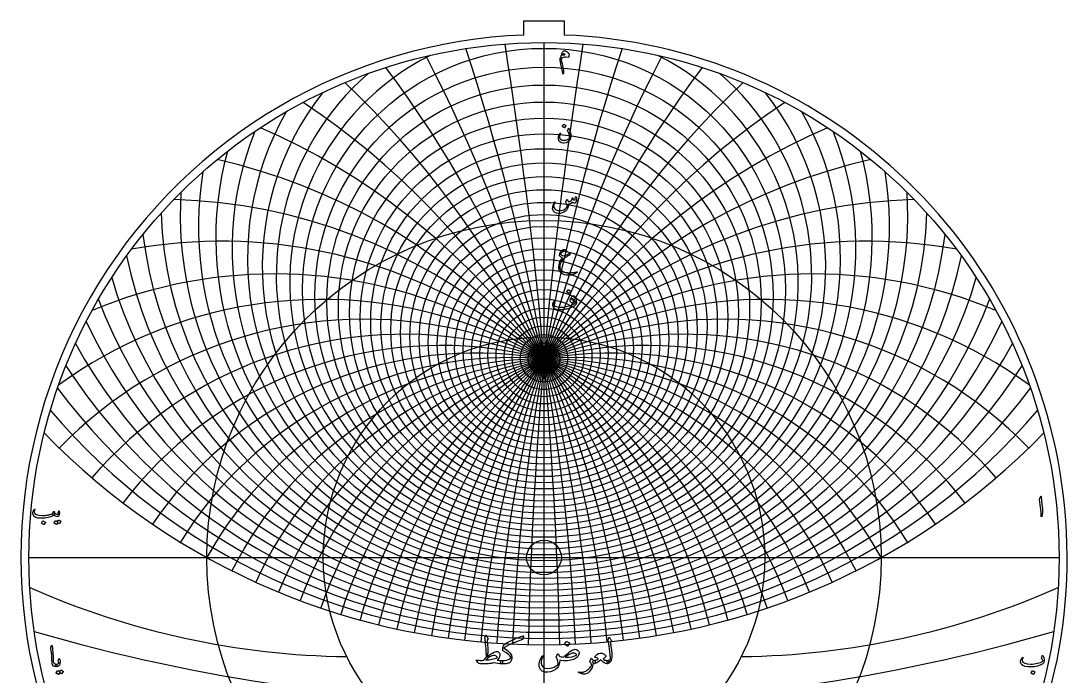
# Model space of a CAD drawing. Header units: millimetres. Extents: x -137 to 137, y -137 to 141.
# Drawn here: x -137.1 to 137.1, y -31.1 to 140.7 of the extents above; entities that cross this region are included whole.
import ezdxf

# ---------------------------------------------------------------- set-up
doc = ezdxf.new("R2010")
doc.units = ezdxf.units.MM
for name, color, linetype in [('CUT_INNER', 6, 'Continuous'), ('CUT_OUTER', 1, 'Continuous'), ('ENGRAVE', 7, 'Continuous'), ('ENGRAVE_FINE', 8, 'Continuous'), ('TEXT', 5, 'Continuous')]:
    doc.layers.add(name, color=color, linetype=linetype)

msp = doc.modelspace()

# ---------------------------------------------------------------- linework, layer by layer
at = {"layer": 'CUT_INNER'}
msp.add_circle((0, 0), 4.55, dxfattribs=at)
at = {"layer": 'CUT_OUTER'}
for points in [[(-5.25, 140.7), (5.25, 140.7), (5.25, 137)], [(-5.25, 137), (-5.25, 140.7)]]:
    msp.add_lwpolyline(points, dxfattribs=at)
for start, end in [(92.1943, 204.6095), (204.6093, 87.8054)]:
    msp.add_arc((0, 0), 137.1, start, end, dxfattribs=at)
at = {"layer": 'ENGRAVE'}
for points in [[(0, -135), (0, 135)], [(-135, 0), (135, 0)]]:
    msp.add_lwpolyline(points, dxfattribs=at)
for centre, radius in [((0, 0), 135), ((0, 68.54), 60.03), ((0, 61.79), 45.41), ((0, 0), 88.37), ((0, 57.22), 32.71), ((0, 54.26), 21.22), ((0, 52.59), 10.44), ((0, 0), 57.85), ((0, 52.05), 1.8)]:
    msp.add_circle(centre, radius, dxfattribs=at)
for centre, radius, start, end in [((0, 78.48), 77.71, 150.3912, 29.6088), ((0, 93.48), 100.43, 181.83, 358.17), ((0, 117.38), 132.17, 204.8138, 335.1862), ((0, -48.98), 101.04, 29, 151), ((0, -48.98), 101.04, 29, 151), ((0, 159.42), 182.28, 224.0593, 315.9407), ((-49.36, 184.23), 210.2, 246.0263, 269.3653), ((49.36, 184.23), 210.2, 270.6347, 293.9737)]:
    msp.add_arc(centre, radius, start, end, dxfattribs=at)
at = {"layer": 'ENGRAVE_FINE'}
for centre, radius in [((0, 70.23), 63.28), ((0, 66.98), 56.91), ((0, 65.53), 53.9), ((0, 64.19), 50.98), ((0, 62.94), 48.15), ((0, 60.72), 42.74), ((0, 59.74), 40.15), ((0, 58.83), 37.61), ((0, 57.99), 35.13), ((0, 56.51), 30.33), ((0, 55.86), 28), ((0, 55.27), 25.7), ((0, 54.74), 23.44), ((0, 53.83), 19.02), ((0, 53.45), 16.84), ((0, 53.12), 14.69), ((0, 52.83), 12.56), ((0, 52.4), 8.34), ((0, 52.25), 6.24), ((0, 52.14), 4.16), ((0, 52.08), 2.08)]:
    msp.add_circle(centre, radius, dxfattribs=at)
for centre, radius, start, end in [((-1154.87, -48.98), 1159.28, 1.29385, 9.11239), ((-1154.87, -48.98), 1159.28, 1.29385, 9.11239), ((1154.87, -48.98), 1159.28, 170.88761, 178.70615), ((1154.87, -48.98), 1159.28, 170.88761, 178.70615), ((0, 72.06), 66.65, 116.5919, 63.4081), ((-573.01, -48.98), 581.85, 2.59232, 18.27114), ((-573.01, -48.98), 581.85, 2.59232, 18.27114), ((573.01, -48.98), 581.85, 161.72886, 177.40768), ((573.01, -48.98), 581.85, 161.72886, 177.40768), ((-377.08, -48.98), 390.38, 3.9001, 27.5243), ((-377.08, -48.98), 390.38, 3.9001, 27.5243), ((377.08, -48.98), 390.38, 152.4757, 176.0999), ((377.08, -48.98), 390.38, 152.4757, 176.0999), ((0, 74.03), 70.17, 131.1825, 48.8175), ((-277.6, -48.98), 295.41, 5.2219, 36.9233), ((-277.6, -48.98), 295.41, 5.2219, 36.9233), ((277.6, -48.98), 295.41, 143.0767, 174.7781), ((277.6, -48.98), 295.41, 143.0767, 174.7781), ((-216.68, -48.98), 239.08, 6.5628, 46.5249), ((-216.68, -48.98), 239.08, 6.5628, 46.5249), ((216.68, -48.98), 239.08, 133.4751, 173.4372), ((216.68, -48.98), 239.08, 133.4751, 173.4372), ((0, 76.17), 73.85, 141.7248, 38.2752), ((-175, -48.98), 202.08, 7.9281, 56.3934), ((-175, -48.98), 202.08, 7.9281, 56.3934), ((175, -48.98), 202.08, 123.6066, 172.0719), ((175, -48.98), 202.08, 123.6066, 172.0719), ((-144.3, -48.98), 176.15, 9.3234, 66.6024), ((-144.3, -48.98), 176.15, 9.3234, 66.6024), ((144.3, -48.98), 176.15, 113.3976, 170.6766), ((144.3, -48.98), 176.15, 113.3976, 170.6766), ((0, 80.99), 81.76, 157.9143, 22.0857), ((0, 83.72), 86.04, 164.649, 15.351), ((-120.41, -48.98), 157.19, 10.7547, 77.2376), ((-120.41, -48.98), 157.19, 10.7547, 77.2376), ((120.41, -48.98), 157.19, 102.7624, 169.2453), ((120.41, -48.98), 157.19, 102.7624, 169.2453), ((0, 86.69), 90.55, 170.7997, 9.2003), ((-101.04, -48.98), 142.89, 12.2287, 88.398), ((-101.04, -48.98), 142.89, 12.2287, 88.398), ((0, 89.93), 95.34, 176.4969, 3.5031), ((101.04, -48.98), 142.89, 91.602, 167.7713), ((101.04, -48.98), 142.89, 91.602, 167.7713), ((-84.78, -48.98), 131.9, 13.7528, 100.1961), ((-84.78, -48.98), 131.9, 13.7528, 100.1961), ((0, 97.36), 105.87, 186.8633, 353.1367), ((84.78, -48.98), 131.9, 79.8039, 166.2472), ((84.78, -48.98), 131.9, 79.8039, 166.2472), ((0, 101.64), 111.71, 191.6449, 348.3551), ((-70.75, -48.98), 123.34, 15.335, 112.7532), ((-70.75, -48.98), 123.34, 15.335, 112.7532), ((70.75, -48.98), 123.34, 67.2468, 164.665), ((70.75, -48.98), 123.34, 67.2468, 164.665), ((0, 106.35), 117.99, 196.212, 343.788), ((-58.33, -48.98), 116.67, 16.9845, 126.1856), ((-58.33, -48.98), 116.67, 16.9845, 126.1856), ((0, 111.57), 124.78, 200.5938, 339.4062), ((58.33, -48.98), 116.67, 53.8144, 163.0155), ((58.33, -48.98), 116.67, 53.8144, 163.0155), ((-47.11, -48.98), 111.48, 18.7117, 135.8108), ((-47.11, -48.98), 111.48, 18.7117, 135.8108), ((47.11, -48.98), 111.48, 44.1892, 161.2883), ((47.11, -48.98), 111.48, 44.1892, 161.2883), ((-36.77, -48.98), 107.52, 20.5285, 139.4572), ((-36.77, -48.98), 107.52, 20.5285, 139.4572), ((36.77, -48.98), 107.52, 40.5428, 159.4715), ((36.77, -48.98), 107.52, 40.5428, 159.4715), ((0, 123.87), 140.24, 208.8913, 331.1087), ((-27.07, -48.98), 104.6, 22.4484, 142.7486), ((-27.07, -48.98), 104.6, 22.4484, 142.7486), ((27.07, -48.98), 104.6, 37.2514, 157.5516), ((27.07, -48.98), 104.6, 37.2514, 157.5516), ((-17.82, -48.98), 102.6, 24.4874, 145.7405), ((-17.82, -48.98), 102.6, 24.4874, 145.7405), ((-8.84, -48.98), 101.42, 26.664, 148.4785), ((-8.84, -48.98), 101.42, 26.664, 148.4785), ((8.84, -48.98), 101.42, 31.5215, 153.336), ((8.84, -48.98), 101.42, 31.5215, 153.336), ((17.82, -48.98), 102.6, 34.2595, 155.5126), ((17.82, -48.98), 102.6, 34.2595, 155.5126), ((0, 131.15), 149.13, 212.8422, 327.1578), ((0, 139.37), 158.96, 216.6799, 323.3201), ((0, 148.72), 169.93, 220.4157, 319.5843), ((0, 439.66), 478.09, 253.7726, 286.2274)]:
    msp.add_arc(centre, radius, start, end, dxfattribs=at)
at = {"layer": 'TEXT'}
for points in [[(4.51, 131.44), (4.53, 131.56), (4.56, 131.67), (4.58, 131.79), (4.61, 131.9), (4.65, 132.02), (4.68, 132.13), (4.73, 132.24), (4.78, 132.34), (4.88, 132.54), (4.99, 132.69), (5.11, 132.79), (5.23, 132.86), (5.41, 132.89), (5.6, 132.85), (5.82, 132.75), (6.05, 132.58), (6.12, 132.52), (6.18, 132.46), (6.24, 132.4), (6.3, 132.34), (6.36, 132.28), (6.41, 132.22), (6.47, 132.15), (6.53, 132.08), (6.55, 132.04), (6.57, 132), (6.58, 131.97), (6.58, 131.93), (6.56, 131.78), (6.54, 131.65), (6.51, 131.53), (6.5, 131.43), (6.48, 131.35), (6.47, 131.28), (6.45, 131.24), (6.45, 131.21), (6.42, 131.18), (6.4, 131.16), (6.36, 131.15), (6.32, 131.15), (5.76, 131.23), (5.27, 131.19), (4.86, 131.01), (4.51, 130.72), (4.49, 130.68), (4.48, 130.64), (4.47, 130.61), (4.48, 130.57), (4.61, 130.08), (4.73, 129.57), (4.85, 129.05), (4.96, 128.5), (5.08, 127.76), (5.14, 127.23), (5.11, 126.9), (5.02, 126.78), (4.98, 126.79), (4.94, 126.83), (4.92, 126.89), (4.91, 126.97), (4.89, 127.15), (4.86, 127.33), (4.83, 127.53), (4.8, 127.73), (4.76, 127.93), (4.71, 128.15), (4.66, 128.37), (4.6, 128.59), (4.42, 129.35), (4.29, 129.95), (4.23, 130.39), (4.23, 130.67), (4.25, 130.81), (4.28, 130.93), (4.31, 131.04), (4.34, 131.14), (4.38, 131.23), (4.42, 131.31), (4.47, 131.38), (4.51, 131.44)], [(4.89, 131.71), (4.96, 131.74), (5.03, 131.77), (5.1, 131.79), (5.18, 131.81), (5.26, 131.83), (5.35, 131.84), (5.43, 131.86), (5.52, 131.87), (5.4, 131.97), (5.29, 132.03), (5.2, 132.06), (5.12, 132.05), (5.04, 132.01), (4.97, 131.94), (4.92, 131.84), (4.89, 131.71)], [(6.5, 112.49), (6.56, 112.37), (6.62, 112.24), (6.68, 112.11), (6.74, 111.97), (6.79, 111.82), (6.84, 111.67), (6.88, 111.51), (6.92, 111.34), (6.96, 111.18), (6.99, 111.01), (7.01, 110.85), (7.02, 110.69), (7.02, 110.52), (7.02, 110.36), (7, 110.2), (6.98, 110.04), (6.95, 109.88), (6.9, 109.72), (6.84, 109.58), (6.76, 109.45), (6.51, 109.15), (6.19, 108.93), (5.78, 108.77), (5.29, 108.69), (4.94, 108.68), (4.63, 108.72), (4.37, 108.83), (4.14, 108.98), (3.98, 109.19), (3.86, 109.42), (3.8, 109.69), (3.79, 110), (3.83, 110.32), (3.92, 110.64), (4.05, 110.93), (4.23, 111.22), (4.26, 111.25), (4.29, 111.27), (4.31, 111.27), (4.34, 111.26), (4.36, 111.24), (4.37, 111.21), (4.36, 111.17), (4.33, 111.12), (4.15, 110.76), (4.06, 110.43), (4.07, 110.14), (4.16, 109.89), (4.33, 109.69), (4.57, 109.54), (4.88, 109.46), (5.25, 109.43), (5.71, 109.47), (6.12, 109.59), (6.48, 109.79), (6.79, 110.06), (6.79, 110.07), (6.8, 110.08), (6.8, 110.1), (6.8, 110.12), (6.79, 110.31), (6.75, 110.52), (6.69, 110.76), (6.59, 111.03), (6.54, 111.17), (6.49, 111.29), (6.44, 111.41), (6.39, 111.52), (6.34, 111.62), (6.29, 111.71), (6.25, 111.78), (6.21, 111.85), (6.18, 111.89), (6.17, 111.92), (6.17, 111.95), (6.18, 111.97), (6.39, 112.51), (6.41, 112.54), (6.44, 112.55), (6.47, 112.53), (6.5, 112.49)], [(5.16, 113.58), (5.17, 113.59), (5.18, 113.59), (5.2, 113.59), (5.22, 113.59), (5.36, 113.54), (5.49, 113.47), (5.62, 113.38), (5.73, 113.29), (5.75, 113.27), (5.75, 113.26), (5.75, 113.24), (5.74, 113.23), (5.4, 112.68), (5.39, 112.67), (5.37, 112.66), (5.35, 112.67), (5.33, 112.69), (5.31, 112.7), (5.27, 112.72), (5.23, 112.75), (5.17, 112.79), (5.11, 112.83), (5.02, 112.88), (4.93, 112.94), (4.82, 113), (4.8, 113.02), (4.8, 113.03), (4.8, 113.04), (4.8, 113.05)], [(8.28, 94.51), (8.29, 94.54), (8.31, 94.56), (8.33, 94.58), (8.35, 94.58), (8.38, 94.58), (8.41, 94.57), (8.43, 94.55), (8.45, 94.52), (8.49, 94.43), (8.52, 94.32), (8.54, 94.19), (8.54, 94.03), (8.53, 93.78), (8.48, 93.53), (8.4, 93.3), (8.29, 93.09), (8.25, 93.04), (8.21, 93), (8.16, 92.97), (8.11, 92.95), (7.94, 92.94), (7.75, 92.97), (7.54, 93.04), (7.32, 93.16), (7.14, 92.91), (6.92, 92.74), (6.67, 92.66), (6.39, 92.66), (6.38, 92.51), (6.36, 92.36), (6.35, 92.22), (6.33, 92.08), (6.3, 91.95), (6.27, 91.83), (6.24, 91.7), (6.2, 91.59), (6.11, 91.37), (5.99, 91.18), (5.84, 90.99), (5.66, 90.83), (5.24, 90.55), (4.79, 90.35), (4.32, 90.24), (3.83, 90.21), (3.27, 90.28), (2.83, 90.48), (2.5, 90.8), (2.29, 91.24), (2.27, 91.4), (2.26, 91.59), (2.28, 91.81), (2.32, 92.06), (2.39, 92.33), (2.49, 92.61), (2.61, 92.9), (2.77, 93.2), (2.78, 93.22), (2.79, 93.24), (2.81, 93.24), (2.83, 93.25), (2.85, 93.25), (2.87, 93.24), (2.88, 93.23), (2.9, 93.22), (2.9, 93.2), (2.91, 93.18), (2.9, 93.16), (2.9, 93.14), (2.7, 92.74), (2.58, 92.4), (2.52, 92.14), (2.53, 91.96), (2.72, 91.54), (3, 91.24), (3.4, 91.05), (3.9, 90.98), (4.6, 91.02), (5.19, 91.2), (5.67, 91.51), (6.05, 91.95), (6.04, 92.24), (6, 92.55), (5.9, 92.87), (5.76, 93.21), (5.75, 93.25), (5.74, 93.28), (5.73, 93.3), (5.74, 93.33), (5.78, 93.41), (5.82, 93.48), (5.85, 93.56), (5.89, 93.62), (5.92, 93.68), (5.95, 93.73), (5.98, 93.78), (6, 93.82), (6.02, 93.84), (6.03, 93.84), (6.05, 93.84), (6.07, 93.83), (6.08, 93.82), (6.09, 93.8), (6.11, 93.78), (6.13, 93.76), (6.15, 93.72), (6.17, 93.69), (6.2, 93.64), (6.23, 93.6), (6.28, 93.5), (6.33, 93.44), (6.37, 93.39), (6.4, 93.38), (6.59, 93.36), (6.78, 93.39), (6.97, 93.47), (7.16, 93.6), (7.22, 93.69), (7.29, 93.83), (7.36, 94.02), (7.42, 94.27), (7.43, 94.29), (7.44, 94.31), (7.46, 94.33), (7.48, 94.34), (7.5, 94.35), (7.52, 94.35), (7.54, 94.35), (7.56, 94.34), (7.59, 94.3), (7.6, 94.21), (7.59, 94.09), (7.57, 93.92), (7.72, 93.83), (7.87, 93.77), (8.04, 93.75), (8.22, 93.75), (8.21, 93.8), (8.21, 93.84), (8.2, 93.88), (8.18, 93.9), (8.16, 93.92), (8.15, 93.94), (8.15, 93.97), (8.15, 93.99)], [(5.02, 80.76), (5.13, 80.79), (5.25, 80.79), (5.39, 80.75), (5.53, 80.68), (5.6, 80.64), (5.67, 80.6), (5.73, 80.55), (5.79, 80.51), (5.84, 80.46), (5.88, 80.42), (5.92, 80.37), (5.95, 80.33), (5.97, 80.29), (5.96, 80.26), (5.93, 80.25), (5.86, 80.26), (5.42, 80.28), (5.02, 80.19), (4.65, 79.97), (4.31, 79.63), (4.3, 79.61), (4.3, 79.59), (4.31, 79.56), (4.33, 79.54), (4.6, 79.34), (4.88, 79.21), (5.19, 79.14), (5.52, 79.14), (5.58, 79.16), (5.66, 79.18), (5.75, 79.23), (5.86, 79.29), (6.07, 79.41), (6.25, 79.52), (6.4, 79.62), (6.53, 79.7), (6.64, 79.76), (6.72, 79.81), (6.79, 79.85), (6.82, 79.87), (6.88, 79.89), (6.9, 79.87), (6.91, 79.83), (6.89, 79.75), (6.81, 79.54), (6.74, 79.39), (6.68, 79.29), (6.63, 79.24), (6.48, 79.17), (6.33, 79.09), (6.16, 78.99), (5.98, 78.89), (5.8, 78.77), (5.61, 78.64), (5.41, 78.5), (5.2, 78.35), (4.78, 77.98), (4.46, 77.54), (4.24, 77.04), (4.12, 76.47), (4.12, 76.17), (4.17, 75.88), (4.27, 75.61), (4.43, 75.37), (4.82, 75.05), (5.4, 74.82), (6.17, 74.7), (7.12, 74.69), (7.27, 74.7), (7.43, 74.71), (7.6, 74.73), (7.78, 74.75), (7.97, 74.77), (8.17, 74.8), (8.38, 74.83), (8.61, 74.87), (8.65, 74.87), (8.68, 74.87), (8.69, 74.86), (8.7, 74.85), (8.67, 74.77), (8.52, 74.66), (8.27, 74.51), (7.91, 74.33), (7.69, 74.22), (7.5, 74.15), (7.34, 74.1), (7.2, 74.07), (6.69, 74.03), (6.23, 74.03), (5.81, 74.06), (5.44, 74.12), (4.75, 74.37), (4.26, 74.79), (3.98, 75.36), (3.9, 76.08), (3.99, 76.84), (4.18, 77.51), (4.47, 78.09), (4.88, 78.59), (4.62, 78.7), (4.4, 78.82), (4.24, 78.94), (4.12, 79.07), (4.09, 79.11), (4.07, 79.17), (4.06, 79.23), (4.06, 79.29), (4.08, 79.46), (4.12, 79.62), (4.17, 79.77), (4.24, 79.91), (4.41, 80.2), (4.6, 80.44), (4.8, 80.62), (5.02, 80.76)], [(7.61, 68.64), (7.75, 68.65), (7.9, 68.6), (8.04, 68.47), (8.18, 68.29), (8.31, 68.04), (8.41, 67.75), (8.47, 67.41), (8.51, 67.02), (8.51, 66.88), (8.5, 66.75), (8.48, 66.63), (8.44, 66.52), (8.31, 66.3), (8.12, 66.09), (7.87, 65.89), (7.54, 65.7), (7.36, 65.61), (7.18, 65.53), (6.98, 65.45), (6.79, 65.38), (6.58, 65.31), (6.37, 65.25), (6.15, 65.19), (5.93, 65.14), (5.7, 65.09), (5.48, 65.05), (5.26, 65.01), (5.05, 64.98), (4.84, 64.96), (4.64, 64.94), (4.44, 64.93), (4.25, 64.93), (3.44, 64.99), (2.84, 65.2), (2.46, 65.56), (2.3, 66.06), (2.29, 66.18), (2.3, 66.32), (2.32, 66.47), (2.35, 66.63), (2.4, 66.81), (2.47, 66.99), (2.55, 67.16), (2.66, 67.33), (2.68, 67.35), (2.69, 67.36), (2.72, 67.37), (2.74, 67.37), (2.76, 67.37), (2.78, 67.36), (2.8, 67.34), (2.81, 67.32), (2.81, 67.3), (2.81, 67.27), (2.8, 67.25), (2.79, 67.23), (2.59, 66.85), (2.53, 66.52), (2.59, 66.25), (2.79, 66.03), (3.22, 65.8), (3.77, 65.67), (4.42, 65.63), (5.18, 65.68), (5.51, 65.73), (5.85, 65.79), (6.18, 65.87), (6.52, 65.97), (6.85, 66.08), (7.19, 66.21), (7.52, 66.36), (7.86, 66.52), (8.03, 66.62), (8.17, 66.73), (8.26, 66.85), (8.31, 66.98), (8.28, 67.07), (8.24, 67.15), (8.19, 67.22), (8.12, 67.28), (8.11, 67.29), (8.1, 67.28), (8.09, 67.27), (8.07, 67.25), (7.97, 67.08), (7.85, 66.95), (7.72, 66.87), (7.58, 66.83), (7.32, 66.82), (7.12, 66.9), (6.98, 67.06), (6.9, 67.29), (6.9, 67.5), (6.97, 67.75), (7.11, 68.05), (7.31, 68.4), (7.38, 68.49), (7.45, 68.56), (7.53, 68.61), (7.61, 68.64)], [(6.33, 70.19), (6.33, 70.2), (6.35, 70.21), (6.36, 70.21), (6.38, 70.21), (6.52, 70.15), (6.66, 70.08), (6.78, 70), (6.9, 69.9), (6.91, 69.89), (6.92, 69.88), (6.91, 69.86), (6.91, 69.85), (6.56, 69.29), (6.55, 69.28), (6.54, 69.28), (6.52, 69.29), (6.49, 69.3), (6.47, 69.32), (6.44, 69.34), (6.4, 69.37), (6.34, 69.4), (6.27, 69.45), (6.19, 69.5), (6.09, 69.56), (5.98, 69.62), (5.97, 69.63), (5.96, 69.64), (5.96, 69.65), (5.97, 69.66)], [(7.69, 67.62), (7.72, 67.65), (7.72, 67.68), (7.71, 67.72), (7.68, 67.75), (7.56, 67.83), (7.45, 67.85), (7.36, 67.81), (7.28, 67.71), (7.27, 67.67), (7.26, 67.65), (7.27, 67.62), (7.28, 67.6), (7.39, 67.54), (7.49, 67.52), (7.59, 67.55), (7.69, 67.62)], [(130.13, 15.92), (130.2, 16.06), (130.26, 16.11), (130.31, 16.07), (130.34, 15.93), (130.52, 14.04), (130.62, 12.87), (130.65, 11.94), (130.59, 11.25), (130.45, 10.78), (130.42, 10.75), (130.4, 10.73), (130.38, 10.72), (130.36, 10.74), (130.35, 10.76), (130.34, 10.79), (130.33, 10.83), (130.33, 10.87), (130.33, 11.2), (130.31, 11.56), (130.28, 11.94), (130.24, 12.33), (130.23, 12.44), (130.2, 12.72), (130.15, 13.17), (130.07, 13.8), (129.9, 15.2), (129.9, 15.28), (129.9, 15.35), (129.92, 15.41), (129.94, 15.47)], [(-128.39, 11.75), (-128.38, 11.75), (-128.37, 11.74), (-128.37, 11.74), (-128.36, 11.74), (-128.35, 11.73), (-128.35, 11.73), (-128.34, 11.72), (-128.33, 11.71), (-128.27, 11.64), (-128.25, 11.53), (-128.26, 11.4), (-128.31, 11.23), (-128.36, 11.13), (-128.4, 11.07), (-128.45, 11.04), (-128.5, 11.05), (-128.53, 11.07), (-128.55, 11.07), (-128.57, 11.07), (-128.58, 11.06), (-129.22, 10.71), (-129.97, 10.47), (-130.86, 10.33), (-131.86, 10.29), (-132.68, 10.36), (-133.29, 10.54), (-133.71, 10.85), (-133.92, 11.26), (-133.96, 11.46), (-133.96, 11.66), (-133.94, 11.86), (-133.9, 12.05), (-133.84, 12.23), (-133.76, 12.39), (-133.67, 12.53), (-133.57, 12.66), (-133.55, 12.68), (-133.53, 12.69), (-133.5, 12.7), (-133.48, 12.7), (-133.46, 12.69), (-133.44, 12.67), (-133.43, 12.66), (-133.42, 12.64), (-133.41, 12.62), (-133.42, 12.6), (-133.43, 12.58), (-133.44, 12.55), (-133.55, 12.38), (-133.63, 12.22), (-133.66, 12.07), (-133.66, 11.91), (-133.48, 11.53), (-133.05, 11.26), (-132.38, 11.09), (-131.46, 11.03), (-131.21, 11.04), (-130.96, 11.05), (-130.71, 11.07), (-130.46, 11.09), (-130.21, 11.13), (-129.97, 11.17), (-129.72, 11.22), (-129.49, 11.28), (-129.26, 11.34), (-129.07, 11.41), (-128.92, 11.48), (-128.81, 11.54), (-128.77, 11.58), (-128.73, 11.62), (-128.7, 11.67), (-128.67, 11.73), (-128.64, 11.79), (-128.61, 11.86), (-128.58, 11.94), (-128.56, 12.02), (-128.55, 12.05), (-128.53, 12.07), (-128.51, 12.09), (-128.48, 12.1), (-128.45, 12.11), (-128.42, 12.11), (-128.4, 12.1), (-128.37, 12.08), (-128.35, 12.05), (-128.34, 12.02), (-128.34, 11.98), (-128.34, 11.94)], [(-128.62, 11.13), (-128.7, 11.21), (-128.75, 11.31), (-128.75, 11.43), (-128.71, 11.57), (-128.63, 11.7), (-128.56, 11.78), (-128.49, 11.8), (-128.43, 11.78), (-128.14, 11.59), (-127.84, 11.46), (-127.55, 11.38), (-127.26, 11.36), (-127.25, 11.36), (-127.25, 11.36), (-127.24, 11.37), (-127.24, 11.39), (-127.25, 11.41), (-127.27, 11.45), (-127.31, 11.5), (-127.36, 11.57), (-127.37, 11.58), (-127.37, 11.6), (-127.37, 11.62), (-127.37, 11.64), (-127.19, 12.18), (-127.18, 12.2), (-127.17, 12.21), (-127.16, 12.22), (-127.14, 12.22), (-127.13, 12.22), (-127.11, 12.21), (-127.1, 12.2), (-127.09, 12.18), (-127.04, 12.01), (-127, 11.84), (-126.99, 11.67), (-127, 11.5), (-127.04, 11.28), (-127.09, 11.11), (-127.16, 10.98), (-127.23, 10.88), (-127.29, 10.83), (-127.35, 10.8), (-127.4, 10.77), (-127.44, 10.76), (-127.7, 10.75), (-127.98, 10.81), (-128.29, 10.94), (-128.62, 11.13)], [(-131.32, 9.6), (-131.31, 9.61), (-131.3, 9.61), (-131.28, 9.62), (-131.26, 9.61), (-131.11, 9.55), (-130.97, 9.48), (-130.83, 9.39), (-130.71, 9.29), (-130.7, 9.27), (-130.69, 9.26), (-130.69, 9.24), (-130.7, 9.23), (-131.07, 8.64), (-131.08, 8.62), (-131.1, 8.62), (-131.12, 8.63), (-131.14, 8.65), (-131.16, 8.66), (-131.2, 8.69), (-131.25, 8.72), (-131.31, 8.76), (-131.38, 8.8), (-131.47, 8.86), (-131.57, 8.92), (-131.69, 8.99), (-131.7, 9), (-131.71, 9.01), (-131.71, 9.02), (-131.7, 9.03)], [(-127.24, 9.82), (-127.23, 9.83), (-127.22, 9.83), (-127.2, 9.83), (-127.18, 9.83), (-127.1, 9.8), (-127.03, 9.77), (-126.96, 9.74), (-126.89, 9.7), (-126.82, 9.66), (-126.76, 9.61), (-126.69, 9.57), (-126.63, 9.51), (-126.62, 9.5), (-126.61, 9.48), (-126.61, 9.46), (-126.62, 9.44), (-126.99, 8.86), (-127, 8.85), (-127.02, 8.85), (-127.04, 8.86), (-127.06, 8.87), (-127.08, 8.89), (-127.11, 8.91), (-127.15, 8.93), (-127.19, 8.96), (-127.25, 9), (-127.33, 9.04), (-127.41, 9.09), (-127.5, 9.14), (-127.8, 8.69), (-127.81, 8.67), (-127.83, 8.67), (-127.85, 8.68), (-127.88, 8.69), (-127.9, 8.71), (-127.93, 8.73), (-127.98, 8.76), (-128.04, 8.8), (-128.11, 8.85), (-128.2, 8.9), (-128.3, 8.96), (-128.42, 9.03), (-128.43, 9.05), (-128.44, 9.06), (-128.43, 9.07), (-128.43, 9.08), (-128.05, 9.65), (-128.04, 9.66), (-128.02, 9.66), (-128.01, 9.66), (-127.98, 9.66), (-127.92, 9.64), (-127.86, 9.62), (-127.8, 9.59), (-127.74, 9.56), (-127.68, 9.52), (-127.62, 9.49), (-127.57, 9.45), (-127.52, 9.41)], [(-13.21, -27.6), (-13.34, -27.64), (-13.5, -27.69), (-13.68, -27.72), (-13.89, -27.75), (-14.12, -27.78), (-14.37, -27.81), (-14.65, -27.83), (-14.95, -27.85), (-15.73, -27.88), (-16.33, -27.89), (-16.73, -27.86), (-16.95, -27.81), (-17.16, -27.66), (-17.37, -27.47), (-17.56, -27.23), (-17.75, -26.95), (-17.77, -26.9), (-17.77, -26.88), (-17.74, -26.86), (-17.7, -26.86), (-17.2, -26.93), (-16.71, -26.96), (-16.23, -26.95), (-15.77, -26.9), (-15.13, -26.2), (-15.11, -26.02), (-15.11, -25.82), (-15.11, -25.59), (-15.11, -25.33), (-15.12, -25.06), (-15.13, -24.76), (-15.15, -24.44), (-15.17, -24.1), (-15.2, -23.74), (-15.23, -23.39), (-15.26, -23.05), (-15.29, -22.71), (-15.33, -22.37), (-15.36, -22.05), (-15.4, -21.73), (-15.45, -21.41), (-15.51, -20.96), (-15.48, -20.88), (-15.45, -20.8), (-15.42, -20.73), (-15.39, -20.66), (-15.36, -20.59), (-15.33, -20.53), (-15.3, -20.47), (-15.27, -20.42), (-15.25, -20.4), (-15.23, -20.38), (-15.21, -20.37), (-15.18, -20.37), (-15.15, -20.38), (-15.12, -20.4), (-15.1, -20.43), (-15.08, -20.49), (-15, -20.69), (-14.91, -20.87), (-14.82, -21.02), (-14.72, -21.14), (-14.67, -21.2), (-14.65, -21.26), (-14.66, -21.32), (-14.69, -21.39), (-14.87, -21.63), (-14.9, -21.67), (-14.92, -21.71), (-14.93, -21.76), (-14.92, -21.81), (-14.82, -22.92), (-14.76, -23.78), (-14.72, -24.38), (-14.72, -24.73), (-14.73, -24.85), (-14.74, -24.98), (-14.76, -25.12), (-14.78, -25.28), (-14.81, -25.44), (-14.84, -25.62), (-14.88, -25.81), (-14.91, -26.01), (-14.46, -25.64), (-14, -25.32), (-13.52, -25.04), (-13.05, -24.79), (-12.79, -24.69), (-12.57, -24.63), (-12.38, -24.62), (-12.23, -24.65), (-12.04, -24.75), (-11.86, -24.9), (-11.7, -25.1), (-11.56, -25.34), (-11.55, -25.4), (-11.54, -25.47), (-11.54, -25.54), (-11.55, -25.62), (-11.65, -26.01), (-11.8, -26.35), (-12.01, -26.64), (-12.28, -26.88), (-11.92, -26.94), (-11.61, -26.97), (-11.33, -26.98), (-11.1, -26.96), (-11.04, -26.96), (-10.99, -26.99), (-10.95, -27.05), (-10.92, -27.13), (-10.88, -27.3), (-10.88, -27.45), (-10.89, -27.57), (-10.94, -27.67), (-10.99, -27.74), (-11.03, -27.79), (-11.07, -27.82), (-11.1, -27.83), (-11.59, -27.85), (-12.1, -27.81), (-12.64, -27.73), (-13.21, -27.6)], [(-11.11, -26.96), (-10.36, -27), (-9.7, -26.91), (-9.12, -26.67), (-8.62, -26.28), (-8.61, -26.27), (-8.6, -26.25), (-8.6, -26.23), (-8.6, -26.21), (-8.95, -25.75), (-9.41, -25.32), (-9.97, -24.91), (-10.63, -24.54), (-10.7, -24.47), (-10.75, -24.35), (-10.79, -24.17), (-10.8, -23.94), (-10.79, -23.6), (-10.74, -23.32), (-10.65, -23.1), (-10.51, -22.92), (-9.68, -22.31), (-8.56, -21.71), (-7.17, -21.13), (-5.49, -20.55), (-5.47, -20.54), (-5.45, -20.54), (-5.43, -20.54), (-5.42, -20.53), (-5.41, -20.53), (-5.39, -20.53), (-5.38, -20.53), (-5.37, -20.53), (-5.35, -20.54), (-5.33, -20.55), (-5.32, -20.57), (-5.31, -20.59), (-5.31, -20.6), (-5.31, -20.6), (-5.32, -20.61), (-5.32, -20.62), (-5.32, -20.62), (-5.32, -20.63), (-5.33, -20.65), (-5.33, -20.66), (-5.52, -21.35), (-5.54, -21.41), (-5.57, -21.46), (-5.61, -21.49), (-5.65, -21.51), (-7.51, -22.2), (-8.94, -22.8), (-9.93, -23.28), (-10.48, -23.67), (-10.49, -23.69), (-10.5, -23.71), (-10.48, -23.72), (-10.46, -23.74), (-9.57, -24.35), (-8.93, -24.95), (-8.54, -25.56), (-8.41, -26.17), (-8.43, -26.49), (-8.48, -26.78), (-8.57, -27.02), (-8.69, -27.23), (-8.85, -27.41), (-9.02, -27.56), (-9.21, -27.67), (-9.41, -27.73), (-9.9, -27.83), (-10.36, -27.89), (-10.79, -27.89), (-11.19, -27.84), (-11.24, -27.81), (-11.29, -27.77), (-11.32, -27.69), (-11.34, -27.6), (-11.35, -27.49), (-11.36, -27.4), (-11.37, -27.32), (-11.37, -27.25), (-11.36, -27.16), (-11.35, -27.08), (-11.32, -27.03), (-11.27, -26.99), (-11.24, -26.97), (-11.2, -26.96), (-11.16, -26.95), (-11.11, -26.96)], [(16.84, -21.44), (16.9, -21.29), (16.95, -21.16), (16.99, -21.07), (17.01, -21.01), (17.03, -20.97), (17.05, -20.94), (17.08, -20.93), (17.11, -20.92), (17.15, -20.93), (17.18, -20.95), (17.2, -20.98), (17.22, -21.02), (17.3, -21.23), (17.39, -21.41), (17.5, -21.58), (17.63, -21.72), (17.67, -21.77), (17.68, -21.82), (17.66, -21.88), (17.62, -21.95), (17.41, -22.25), (17.42, -22.38), (17.44, -22.51), (17.45, -22.64), (17.47, -22.77), (17.48, -22.89), (17.5, -23.02), (17.51, -23.14), (17.53, -23.25), (17.66, -24.34), (17.74, -25.19), (17.77, -25.8), (17.75, -26.18), (17.57, -26.86), (17.33, -27.36), (17.03, -27.68), (16.68, -27.83), (16.67, -27.83), (16.66, -27.83), (16.65, -27.83), (16.65, -27.83), (16.59, -27.78), (16.55, -27.65), (16.53, -27.46), (16.54, -27.19), (16.55, -27.09), (16.57, -27.02), (16.62, -26.98), (16.68, -26.96), (16.93, -26.91), (17.13, -26.82), (17.3, -26.69), (17.42, -26.52), (17.41, -26.32), (17.4, -26.09), (17.37, -25.83), (17.35, -25.55), (17.31, -25.23), (17.27, -24.9), (17.23, -24.53), (17.18, -24.14), (17.13, -23.76), (17.09, -23.42), (17.05, -23.11), (17.01, -22.85), (16.98, -22.62), (16.96, -22.43), (16.94, -22.28), (16.93, -22.17), (16.83, -21.62), (16.83, -21.56), (16.83, -21.52), (16.83, -21.48), (16.84, -21.44)], [(-129.01, -23.06), (-129, -23.04), (-128.99, -23.03), (-128.97, -23.02), (-128.96, -23.02), (-128.94, -23.03), (-128.93, -23.06), (-128.91, -23.11), (-128.9, -23.18), (-128.83, -23.76), (-128.78, -24.29), (-128.74, -24.78), (-128.71, -25.23), (-128.69, -25.62), (-128.68, -25.96), (-128.66, -26.26), (-128.65, -26.53), (-128.63, -26.75), (-128.62, -26.93), (-128.62, -27.08), (-128.61, -27.18), (-128.54, -27.5), (-128.39, -27.73), (-128.16, -27.88), (-127.84, -27.94), (-127.75, -27.97), (-127.69, -28.02), (-127.67, -28.1), (-127.68, -28.22), (-127.71, -28.4), (-127.75, -28.53), (-127.79, -28.61), (-127.84, -28.64), (-128.29, -28.58), (-128.62, -28.4), (-128.83, -28.11), (-128.92, -27.69), (-128.94, -27.5), (-128.95, -27.3), (-128.96, -27.1), (-128.97, -26.9), (-128.98, -26.7), (-128.99, -26.5), (-129, -26.3), (-129.01, -26.1), (-129.02, -25.72), (-129.04, -25.37), (-129.07, -25.06), (-129.1, -24.8), (-129.14, -24.54), (-129.18, -24.26), (-129.23, -23.97), (-129.29, -23.66), (-129.29, -23.61), (-129.29, -23.55), (-129.28, -23.51), (-129.26, -23.47)], [(8.15, -24.03), (8.49, -24.08), (8.77, -24.24), (9.01, -24.5), (9.19, -24.88), (9.21, -25.02), (9.2, -25.18), (9.15, -25.36), (9.06, -25.56), (8.96, -25.74), (8.86, -25.9), (8.78, -26.02), (8.71, -26.12), (8.29, -26.47), (7.71, -26.74), (6.99, -26.93), (6.12, -27.05), (5.59, -27.07), (5.09, -27.06), (4.61, -27.01), (4.15, -26.93), (4.04, -27.64), (3.9, -28.21), (3.73, -28.64), (3.53, -28.93), (3, -29.38), (2.4, -29.72), (1.73, -29.94), (0.98, -30.05), (0.19, -30.01), (-0.44, -29.78), (-0.91, -29.37), (-1.22, -28.76), (-1.25, -28.67), (-1.27, -28.57), (-1.28, -28.46), (-1.3, -28.36), (-1.3, -28.25), (-1.3, -28.13), (-1.29, -28.02), (-1.28, -27.9), (-1.24, -27.69), (-1.2, -27.48), (-1.15, -27.27), (-1.08, -27.07), (-1.01, -26.87), (-0.93, -26.68), (-0.84, -26.49), (-0.75, -26.3), (-0.7, -26.23), (-0.66, -26.15), (-0.62, -26.09), (-0.58, -26.02), (-0.54, -25.96), (-0.5, -25.9), (-0.46, -25.85), (-0.43, -25.8), (-0.4, -25.77), (-0.38, -25.75), (-0.35, -25.75), (-0.32, -25.75), (-0.29, -25.76), (-0.27, -25.78), (-0.25, -25.8), (-0.24, -25.82), (-0.24, -25.84), (-0.24, -25.87), (-0.25, -25.9), (-0.26, -25.93), (-0.33, -26.04), (-0.4, -26.16), (-0.46, -26.29), (-0.52, -26.43), (-0.65, -26.78), (-0.73, -27.12), (-0.75, -27.44), (-0.74, -27.73), (-0.55, -28.3), (-0.23, -28.7), (0.25, -28.96), (0.88, -29.06), (1.49, -29.03), (2.08, -28.92), (2.65, -28.72), (3.2, -28.43), (3.37, -28.31), (3.52, -28.17), (3.64, -28), (3.74, -27.8), (3.75, -27.77), (3.75, -27.74), (3.75, -27.7), (3.75, -27.66), (3.66, -27.22), (3.55, -26.84), (3.41, -26.52), (3.25, -26.24), (3.22, -26.19), (3.2, -26.15), (3.2, -26.11), (3.2, -26.08), (3.5, -25.29), (3.55, -25.23), (3.59, -25.2), (3.63, -25.21), (3.67, -25.26), (4.03, -25.87), (4.22, -25.96), (4.46, -26.03), (4.76, -26.07), (5.12, -26.1), (5.54, -25.69), (5.96, -25.31), (6.39, -24.96), (6.81, -24.64), (7.22, -24.37), (7.58, -24.18), (7.89, -24.07), (8.15, -24.03)], [(5.88, -22.01), (5.9, -22), (5.91, -22), (5.93, -21.99), (5.96, -22), (6.15, -22.07), (6.33, -22.16), (6.49, -22.27), (6.65, -22.4), (6.66, -22.42), (6.67, -22.44), (6.67, -22.46), (6.66, -22.48), (6.2, -23.21), (6.19, -23.23), (6.16, -23.24), (6.14, -23.23), (6.11, -23.2), (6.08, -23.19), (6.04, -23.16), (5.98, -23.12), (5.9, -23.07), (5.81, -23.01), (5.7, -22.94), (5.57, -22.87), (5.43, -22.78), (5.41, -22.76), (5.4, -22.75), (5.4, -22.74), (5.41, -22.72)], [(-127.37, -27.01), (-127.16, -26.53), (-127.12, -26.47), (-127.09, -26.45), (-127.06, -26.47), (-127.02, -26.52), (-126.95, -26.66), (-126.89, -26.82), (-126.85, -26.98), (-126.83, -27.14), (-126.82, -27.31), (-126.83, -27.49), (-126.86, -27.68), (-126.9, -27.88), (-127.03, -28.21), (-127.23, -28.45), (-127.5, -28.59), (-127.84, -28.64), (-127.88, -28.61), (-127.92, -28.54), (-127.96, -28.42), (-128, -28.24), (-128.01, -28.15), (-128.01, -28.08), (-127.99, -28.02), (-127.96, -27.97), (-127.94, -27.96), (-127.91, -27.95), (-127.87, -27.94), (-127.84, -27.94), (-127.62, -27.94), (-127.44, -27.89), (-127.28, -27.81), (-127.15, -27.69), (-127.14, -27.69), (-127.14, -27.67), (-127.14, -27.66), (-127.15, -27.64), (-127.18, -27.53), (-127.22, -27.42), (-127.28, -27.31), (-127.36, -27.19), (-127.38, -27.15), (-127.39, -27.1), (-127.39, -27.05), (-127.37, -27.01)], [(-13.2, -25.65), (-13.68, -25.77), (-14.18, -26.01), (-14.71, -26.38), (-15.26, -26.86), (-14.82, -26.83), (-14.4, -26.78), (-13.99, -26.72), (-13.6, -26.64), (-13.23, -26.55), (-12.88, -26.45), (-12.55, -26.34), (-12.23, -26.21), (-12.43, -25.94), (-12.66, -25.75), (-12.91, -25.66), (-13.2, -25.65)], [(8.62, -25.46), (8.33, -25.23), (8.02, -25.1), (7.69, -25.05), (7.35, -25.09), (6.99, -25.22), (6.57, -25.43), (6.1, -25.73), (5.57, -26.11), (6.53, -26.11), (7.36, -26), (8.05, -25.79), (8.62, -25.46)], [(12.05, -27.23), (12.35, -26.46), (12.38, -26.39), (12.41, -26.36), (12.44, -26.37), (12.47, -26.4), (12.56, -26.53), (12.63, -26.65), (12.71, -26.75), (12.78, -26.82), (12.86, -26.88), (12.95, -26.93), (13.05, -26.95), (13.15, -26.96), (13.25, -26.99), (13.33, -27.07), (13.37, -27.2), (13.38, -27.39), (13.37, -27.57), (13.33, -27.71), (13.25, -27.8), (13.15, -27.83), (13.07, -27.83), (12.99, -27.84), (12.91, -27.83), (12.83, -27.83), (12.82, -27.83), (12.81, -27.85), (12.79, -27.86), (12.78, -27.89), (12.73, -28.35), (12.6, -28.79), (12.4, -29.22), (12.13, -29.64), (11.82, -30), (11.52, -30.27), (11.23, -30.44), (10.95, -30.52), (10.69, -30.54), (10.46, -30.54), (10.24, -30.53), (10.05, -30.49), (9.95, -30.47), (9.85, -30.43), (9.74, -30.4), (9.62, -30.36), (9.5, -30.31), (9.38, -30.25), (9.24, -30.19), (9.11, -30.12), (9.07, -30.11), (9.05, -30.09), (9.03, -30.07), (9.02, -30.05), (9.01, -30.02), (9.01, -29.99), (9.02, -29.97), (9.04, -29.96), (9.06, -29.95), (9.08, -29.94), (9.11, -29.94), (9.14, -29.95), (9.44, -30.01), (9.73, -30.04), (9.99, -30.04), (10.24, -30.01), (10.48, -29.94), (10.72, -29.86), (10.95, -29.75), (11.18, -29.62), (11.41, -29.46), (11.62, -29.29), (11.84, -29.09), (12.05, -28.88), (12.21, -28.68), (12.33, -28.48), (12.42, -28.29), (12.48, -28.09), (12.47, -27.96), (12.39, -27.8), (12.27, -27.63), (12.09, -27.43), (12.06, -27.39), (12.04, -27.34), (12.04, -27.29), (12.05, -27.23)], [(16.68, -26.96), (16.83, -26.98), (16.92, -27.04), (16.97, -27.15), (16.97, -27.3), (16.93, -27.53), (16.86, -27.69), (16.78, -27.79), (16.68, -27.83), (16.24, -27.79), (15.79, -27.61), (15.34, -27.29), (14.89, -26.83), (14.33, -27.27), (13.85, -27.59), (13.45, -27.77), (13.14, -27.83), (13.04, -27.81), (12.96, -27.74), (12.89, -27.62), (12.84, -27.46), (12.83, -27.25), (12.87, -27.1), (12.98, -27), (13.14, -26.96), (13.29, -26.95), (13.44, -26.92), (13.58, -26.89), (13.73, -26.84), (13.87, -26.79), (14.01, -26.73), (14.15, -26.65), (14.28, -26.56), (14.12, -26.43), (13.91, -26.32), (13.68, -26.23), (13.4, -26.18), (13.38, -26.17), (13.36, -26.14), (13.35, -26.11), (13.35, -26.07), (13.4, -25.92), (13.5, -25.76), (13.65, -25.58), (13.86, -25.38), (14.29, -25.13), (14.74, -25.03), (15.22, -25.1), (15.73, -25.33), (15.94, -25.48), (16.09, -25.63), (16.17, -25.77), (16.19, -25.91), (16.14, -26.07), (16.01, -26.23), (15.8, -26.42), (15.51, -26.61), (15.72, -26.76), (15.98, -26.87), (16.3, -26.94), (16.68, -26.96)], [(130.76, -25.76), (130.81, -25.82), (130.86, -25.9), (130.9, -25.98), (130.94, -26.06), (130.98, -26.15), (131.01, -26.25), (131.03, -26.35), (131.05, -26.46), (131.08, -26.68), (131.09, -26.9), (131.07, -27.12), (131.04, -27.33), (130.99, -27.52), (130.92, -27.68), (130.83, -27.79), (130.73, -27.87), (130.41, -28.04), (130.07, -28.19), (129.71, -28.32), (129.34, -28.44), (128.94, -28.53), (128.52, -28.61), (128.09, -28.66), (127.63, -28.69), (126.78, -28.68), (126.08, -28.57), (125.53, -28.34), (125.14, -28), (124.98, -27.73), (124.9, -27.44), (124.92, -27.14), (125.02, -26.81), (125.05, -26.74), (125.09, -26.67), (125.13, -26.6), (125.18, -26.52), (125.24, -26.45), (125.3, -26.37), (125.36, -26.29), (125.43, -26.21), (125.46, -26.19), (125.48, -26.17), (125.51, -26.17), (125.53, -26.17), (125.55, -26.18), (125.57, -26.19), (125.58, -26.21), (125.59, -26.23), (125.59, -26.25), (125.59, -26.28), (125.58, -26.3), (125.57, -26.32), (125.5, -26.4), (125.44, -26.48), (125.39, -26.56), (125.34, -26.65), (125.31, -26.73), (125.29, -26.81), (125.29, -26.89), (125.3, -26.97), (125.54, -27.4), (126, -27.71), (126.67, -27.89), (127.55, -27.93), (128.03, -27.92), (128.49, -27.88), (128.93, -27.81), (129.35, -27.73), (129.74, -27.62), (130.11, -27.5), (130.46, -27.35), (130.79, -27.18), (130.76, -27.02), (130.69, -26.84), (130.57, -26.64), (130.42, -26.43), (130.41, -26.41), (130.42, -26.37), (130.42, -26.32), (130.44, -26.25), (130.44, -26.24), (130.44, -26.23), (130.44, -26.23), (130.44, -26.22), (130.47, -26.12), (130.5, -26.01), (130.55, -25.89), (130.61, -25.76), (130.64, -25.72), (130.67, -25.7), (130.71, -25.72), (130.76, -25.76)], [(-126.68, -29.51), (-126.67, -29.5), (-126.66, -29.5), (-126.64, -29.5), (-126.62, -29.5), (-126.55, -29.53), (-126.47, -29.56), (-126.4, -29.59), (-126.33, -29.63), (-126.27, -29.67), (-126.2, -29.71), (-126.14, -29.76), (-126.07, -29.82), (-126.06, -29.83), (-126.06, -29.85), (-126.06, -29.87), (-126.06, -29.89), (-126.44, -30.47), (-126.45, -30.48), (-126.46, -30.48), (-126.48, -30.47), (-126.51, -30.46), (-126.52, -30.44), (-126.55, -30.42), (-126.59, -30.4), (-126.64, -30.37), (-126.7, -30.33), (-126.77, -30.29), (-126.85, -30.24), (-126.95, -30.19), (-127.24, -30.64), (-127.26, -30.66), (-127.27, -30.66), (-127.29, -30.65), (-127.32, -30.64), (-127.34, -30.62), (-127.38, -30.6), (-127.42, -30.57), (-127.48, -30.53), (-127.55, -30.48), (-127.64, -30.43), (-127.74, -30.37), (-127.86, -30.3), (-127.87, -30.28), (-127.88, -30.27), (-127.88, -30.26), (-127.87, -30.25), (-127.49, -29.68), (-127.48, -29.67), (-127.47, -29.67), (-127.45, -29.67), (-127.43, -29.67), (-127.36, -29.69), (-127.3, -29.71), (-127.24, -29.74), (-127.18, -29.77), (-127.12, -29.81), (-127.07, -29.84), (-127.01, -29.88), (-126.96, -29.92)], [(128.06, -29.7), (128.07, -29.69), (128.08, -29.68), (128.1, -29.68), (128.12, -29.68), (128.27, -29.75), (128.41, -29.82), (128.55, -29.91), (128.67, -30.01), (128.68, -30.02), (128.69, -30.04), (128.69, -30.06), (128.68, -30.07), (128.31, -30.66), (128.3, -30.67), (128.28, -30.68), (128.26, -30.67), (128.24, -30.65), (128.21, -30.64), (128.18, -30.61), (128.13, -30.58), (128.07, -30.54), (128, -30.5), (127.91, -30.44), (127.81, -30.38), (127.69, -30.31), (127.68, -30.3), (127.67, -30.29), (127.67, -30.28), (127.68, -30.26)]]:
    msp.add_lwpolyline(points, close=True, dxfattribs=at)

doc.saveas('drawing.dxf')
